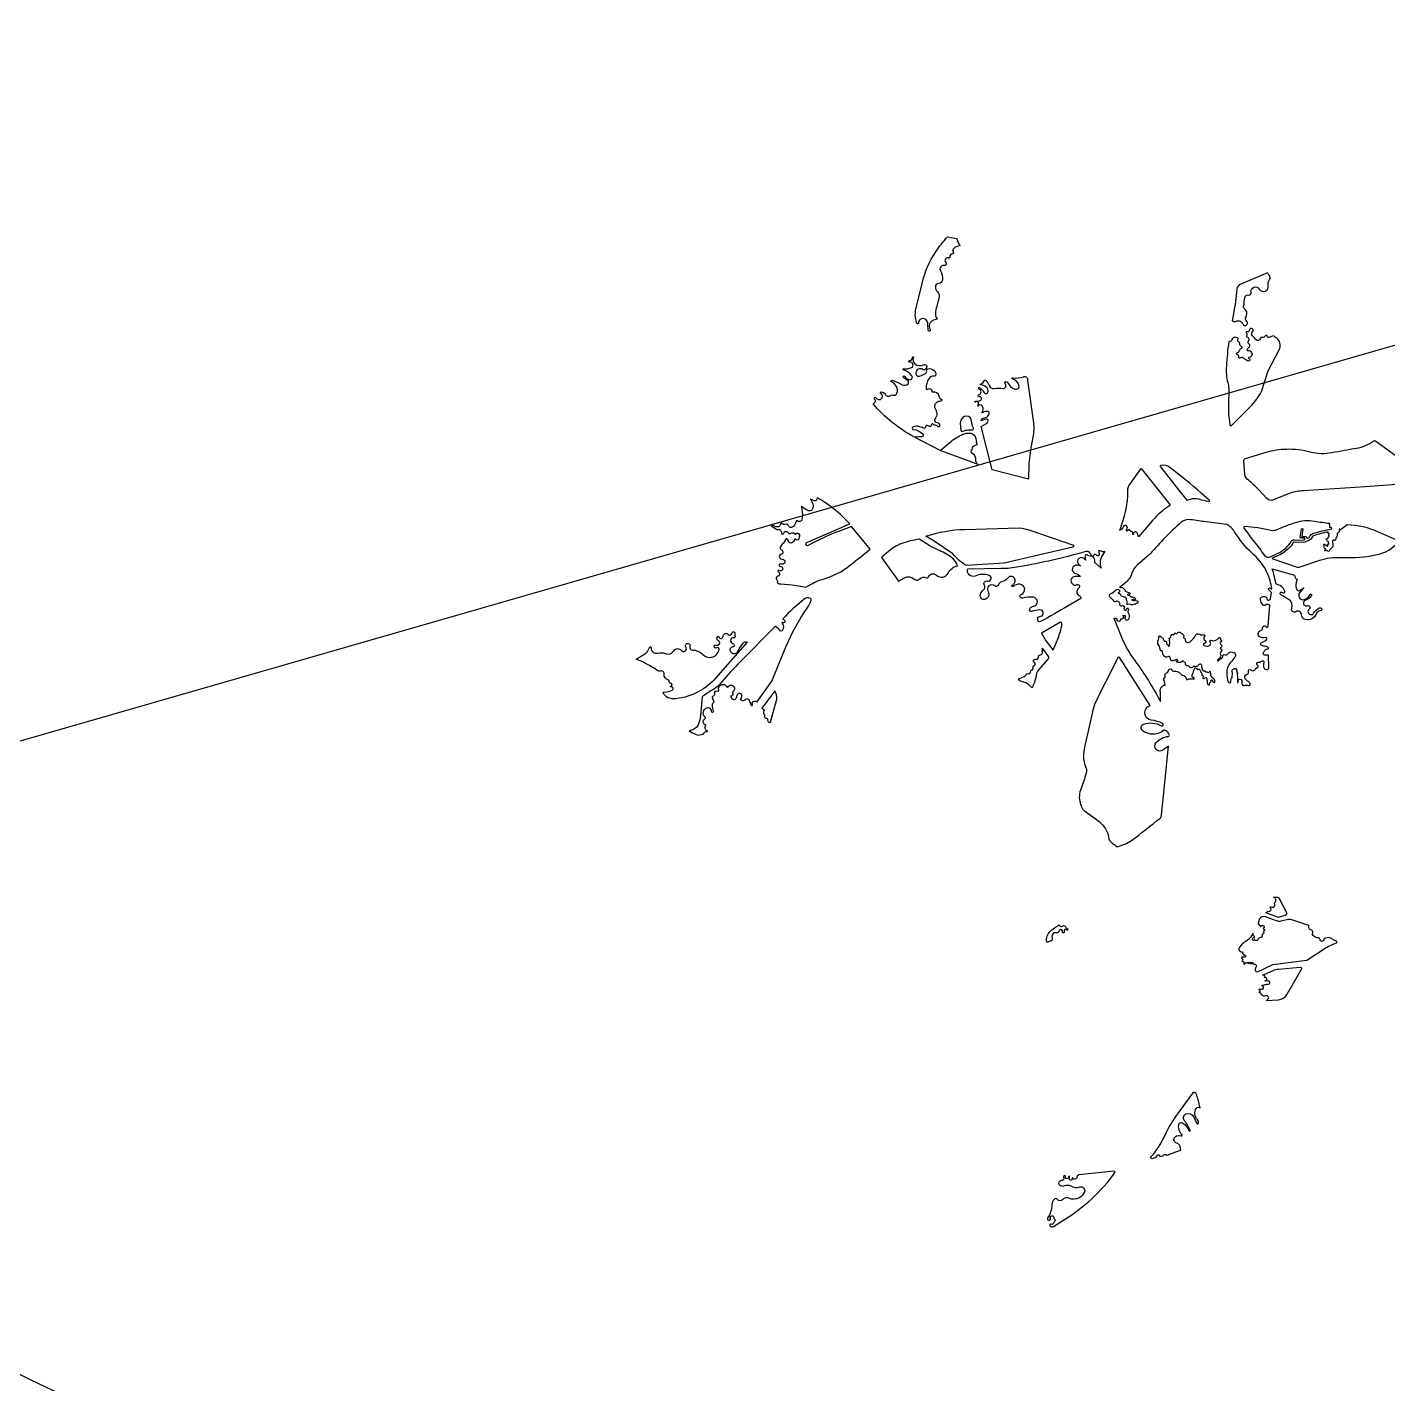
# Model space of a CAD drawing. Header units: millimetres. Extents: x 55520 to 96084, y -58491 to -49645.
# Drawn here: x 60756.08 to 60765.82, y -57556.34 to -57546.63 of the extents above; entities that cross this region are included whole.
import ezdxf

# ---------------------------------------------------------------- set-up
doc = ezdxf.new("R2010")
doc.units = ezdxf.units.MM
for name, color, linetype in [('Alvenaria Vista', 40, 'Continuous'), ('Caminhos Principais', 13, 'Continuous'), ('Curvas de Nível', 10, 'Continuous'), ('Árvores Existentes', 114, 'Continuous')]:
    doc.layers.add(name, color=color, linetype=linetype)

# ---------------------------------------------------------------- blocks, each defined once
blk = doc.blocks.new('tree top 2_cad-block.com')
at = {"color": 0}
for points in [[(-1844.7, 1068.6), (-1846.6, 1083.7, -0.088815), (-1845.1, 1112.9), (-1816, 1209.1, -0.089515), (-1759.9, 1318.9, -0.039705), (-1714.5, 1369.7), (-1682.1, 1361.9), (-1679.7, 1351.4, 0.13608), (-1671.1, 1335.5), (-1686.6, 1332.1, 0.465732), (-1697.4, 1311.4, -0.562832), (-1700.4, 1307.4, 0.466834), (-1710.9, 1296.9, -0.581707), (-1715.2, 1293.9, 0.814547), (-1726.8, 1278.8, -0.734054), (-1733.7, 1267.5, 0.643271), (-1747.6, 1250.1, -0.162329), (-1742.6, 1216.2, -0.376612), (-1756.4, 1205.2, 0.419718), (-1769.2, 1193.3, 0.180092), (-1763, 1175.3, -0.267847), (-1759.1, 1151.1, 0.023532), (-1773.7, 1106.1, 0.207887), (-1769.6, 1077.6), (-1783, 1074.5, 0.500594), (-1797.3, 1041.9, -1.268623), (-1804.1, 1039.9, -0.01016), (-1804.7, 1066.1, 0.588961), (-1830.2, 1080.2, 0.252097), (-1838.1, 1066.4, -0.601837), (-1844.7, 1068.6, -0.718485)], [(-1788.1, 607), (-1745.7, 638.8, -0.097874), (-1697, 662.2, -0.128018), (-1675.4, 662.2, -0.307379), (-1658.4, 642.6), (-1656, 619.2), (-1664.6, 616.6, 0.29532), (-1674.8, 604.5, -0.182122), (-1677.1, 600.1, 0.494884), (-1676.6, 593.5, -0.195453), (-1664.9, 576.4, -0.080316), (-1664.4, 567.7, 0.278246), (-1655.7, 549.2), (-1788.1, 607), (-1879.5, 662.8, -0.097112), (-2017, 789.1), (-2010.3, 795.8, 0.411321), (-2010.3, 804.7, -0.500255), (-2009.1, 813.1), (-2002.9, 806.6, 1.12276), (-1987.8, 824.8, -0.743806), (-1986.2, 830, -0.311104), (-1972.7, 820.8, 0.514912), (-1952.8, 815.7, -0.313791), (-1945.6, 816.4, 0.452196), (-1930, 821.8, 0.410143), (-1947.1, 863.2, -0.969955), (-1944.8, 869.2, -0.06329), (-1909.2, 851.2, 0.355806), (-1888.3, 853.1, 0.510828), (-1890.3, 866.2, -0.10836), (-1903.4, 877.1, -1.177188), (-1898.1, 880, 0.331389), (-1879.4, 867.3, 0.582831), (-1872.8, 880.4, 0.154049), (-1902.3, 904.3, -0.894376), (-1901.5, 907.5, 0.129766), (-1872.3, 910.6, 0.905698), (-1877.5, 929.6, -1.12434), (-1877.8, 936, 0.426186), (-1866.3, 946.5, -1.282861), (-1863.2, 945.6, 0.354552), (-1859.4, 922.6, 0.296096), (-1828.6, 917.8, -0.551146), (-1817.5, 910.5, -0.351024), (-1826.7, 899.6, -0.220974), (-1832, 900.9, 0.600466), (-1858.1, 889.5, 0.550223), (-1843.1, 878.3, 0.015247), (-1823.7, 886.3, 0.362883), (-1819, 896.1, -0.451983), (-1814.7, 902.4, -0.214635), (-1792.4, 895.4, -0.312913), (-1787.9, 877, -0.381887), (-1793.6, 874.1, 0.31798), (-1813, 866.8, 0.132113), (-1824.8, 832.7, 0.618764), (-1819.4, 829.5, -0.358863), (-1806.3, 828, -0.304605), (-1805.2, 822.1, 0.602998), (-1802.6, 818.9, -0.442928), (-1781.3, 802.7, 0.261574), (-1773.5, 791.3, -0.805522), (-1775.5, 783.4, 0.140799), (-1790.2, 779.7, 0.181761), (-1797.9, 770.2, 0.207017), (-1796.9, 758.3, -0.118459), (-1792.1, 740.1, -0.217255), (-1799.6, 722.8, 0.627814), (-1795.7, 709.9, -0.409067), (-1785, 695.3, -0.679232), (-1791.5, 693.7, 0.253709), (-1802.7, 699.4, -0.330594), (-1806.2, 701.7, 0.928044), (-1814.3, 699.6, -0.631056), (-1820, 695.6, -0.030977), (-1824.6, 698.5, 0.530217), (-1835.5, 694.5, -0.532649), (-1844.6, 691.3, 0.097941), (-1859.2, 698.1, 0.126351), (-1879.8, 698, 0.790745), (-1879.6, 688.8, -0.1464), (-1847, 671.2, -0.680205), (-1851.5, 660.9, 0.032221), (-1875.2, 660.2)], [(-1460.4, 838.9), (-1449.1, 686, -0.0881), (-1454.3, 634.3, 0.056659), (-1479, 485), (-1607, 526.9), (-1636.7, 684.7), (-1618.8, 692.3, 0.273075), (-1610.4, 703.6, 0.426351), (-1614.9, 709, 0.15454), (-1635.4, 703.9), (-1631.6, 712.6), (-1618.6, 715.3, 0.269492), (-1605.2, 727.1, 0.535549), (-1612.9, 737.1, 0.093626), (-1630.6, 732.3), (-1627, 739.5, 0.268284), (-1628.1, 757.8, 0.564666), (-1643.5, 757.1), (-1640.8, 766.6, 0.727287), (-1650.2, 773, -1.678519), (-1650.8, 776.6, 0.206904), (-1632.3, 778, 0.858342), (-1636.7, 790.7, -0.921586), (-1638.5, 797.5, 0.182595), (-1629.6, 805.1, 0.479196), (-1634.2, 816.4, -0.635433), (-1635.5, 824.9), (-1627, 817.8, -0.147741), (-1619.7, 806.7, 0.575549), (-1606.8, 803.5, 0.382474), (-1606.2, 820.6, 0.187742), (-1628.9, 833.1, -0.788716), (-1629.1, 835.3, 0.191523), (-1615.7, 847, -0.517478), (-1609.9, 847.8, -0.111343), (-1598.4, 828.4, 0.350335), (-1581.2, 817, -0.066885), (-1550.6, 815.7, 0.715872), (-1541.4, 832.3, -0.5056), (-1540.2, 838, -0.421765), (-1531.9, 834.8, 0.187476), (-1507.9, 810.5, 0.631554), (-1492.1, 824, 0.251116), (-1513.9, 847.1, -0.944719), (-1512.7, 851.4, 0.126923), (-1474.6, 853, -0.597767), (-1460.4, 838.9, 0.843911)], [(-1708.2, 670.7), (-1698.6, 673.1, -0.09447), (-1677.3, 674.4, 0.045101), (-1669, 674, 0.489783), (-1664.7, 680.1, -0.058446), (-1670.3, 710.1, 0.292266), (-1679.6, 722.8, 0.33801), (-1705.5, 715.1, 0.166405), (-1711.1, 697.4, 0.041311), (-1708.2, 670.7, 0.824584)], [(-918.2, 375.3), (-904.4, 378.6, -0.146275), (-875.1, 376.8, 0.026103), (-840, 366, 0.751732), (-837.7, 369.9), (-864.8, 397.1, 0.019999), (-971.1, 495.7, 0.213727), (-1002.8, 505, 0.626689), (-1004.3, 500.3), (-945.1, 414.2), (-918.2, 375.3)], [(-2298.3, 149), (-2279.4, 158.5, -0.064163), (-2238.2, 172.8, 0.102926), (-2133.8, 218.5, -0.001225), (-2060.3, 270.3), (-2122.3, 355.9), (-2165.9, 342, 0.031229), (-2281.2, 297, -0.546866), (-2288.9, 301.8, -0.352214), (-2282.8, 309.5), (-2128, 365.9), (-2151.1, 392, 0.062144), (-2221.9, 454.5, -0.004183), (-2238.2, 465.8), (-2239.9, 459.9, -0.475274), (-2249.5, 455.7, 0.014731), (-2263, 462.2), (-2257.3, 449.8, -0.180142), (-2255.8, 430.4, -0.522103), (-2276.7, 423.3, 0.006367), (-2297.1, 437.8), (-2295.6, 428.1, -0.105469), (-2297.7, 391.9, -0.586196), (-2314.4, 387.7, 0.58716), (-2318.9, 386.6, -0.125602), (-2328.9, 368.8, -0.612555), (-2348.3, 374.7, 0.45834), (-2353.5, 377.7, -0.3315), (-2371.6, 383.6), (-2376.3, 376.4, -0.492547), (-2398, 374.8, 0.393664), (-2408.7, 375.8), (-2393.4, 363.4, 0.200012), (-2385.1, 361, -0.506432), (-2373.9, 348.8, 0.949461), (-2365.5, 346.6, -0.738255), (-2349.2, 346.6, 0.441385), (-2343.1, 343.8, -0.121715), (-2330.4, 345.7, -0.336345), (-2326.6, 342.1, 0.65249), (-2322.9, 341.3, -0.70196), (-2310.2, 337.3, -0.177369), (-2315.5, 320.8, -0.539552), (-2323.4, 321.4, 0.608779), (-2327.9, 321.3, -0.172682), (-2338.9, 310.4, -0.508094), (-2350.8, 316.9, 0.14849), (-2354.5, 325, 0.571931), (-2360.9, 323.8, -0.134437), (-2370.6, 310.1, 0.104294), (-2381.2, 296.9, 0.43602), (-2377.6, 287.3, -0.797149), (-2380.2, 271.8, 0.557089), (-2386.3, 260.6, 0.232415), (-2374.8, 252.9, -0.767225), (-2372.9, 237.1, -0.175102), (-2384.1, 236.7, 1.173055), (-2385.4, 228.4, -1.422673), (-2390.3, 214.2, 0.374572), (-2395.1, 214, 0.518418), (-2394.6, 210.4, -0.724129), (-2397.2, 193.7, 0.58457), (-2401.5, 182.1, -0.262825), (-2399.6, 172.3, 0.385163), (-2398, 168.8, 0.112171), (-2387.4, 166.6), (-2347.7, 160.4), (-2324.8, 155.4, -0.01112), (-2298.3, 149, 0.376878)], [(-175.8, 185.2), (-239.7, 218.8, 0.097247), (-349.6, 251.6), (-366.8, 240.1, 0.177707), (-373.4, 235.8, -0.623345), (-376.5, 236.4, 1.082228), (-380, 235.2, -0.455265), (-384.5, 225.4, 0.444811), (-388, 218.1, -0.340433), (-390, 210.9, 0.238932), (-394, 202.8, -0.627001), (-401.3, 199.2, 0.467916), (-405.4, 198.3, 0.195188), (-406.2, 190.1, -0.155544), (-406.3, 178.6, -0.185981), (-415, 168.1, 0.163221), (-419.3, 163.4, -0.581458), (-426.5, 162.6, 0.434722), (-432.4, 163.4, -1.172629), (-434.4, 166.7, 0.680585), (-434.4, 171.4, -0.444167), (-437.2, 178.8, 0.256665), (-437.3, 184.7, -0.921184), (-434.3, 186.8, 0.085502), (-426.8, 180.4, 0.880284), (-424, 183.9, -0.805293), (-422.1, 187, 0.869491), (-420.5, 189.9, -0.391649), (-420.9, 192.4, 0.415812), (-421.7, 195.7, -0.13076), (-425.9, 200.2, -0.184606), (-426.6, 206, -0.45002), (-424.7, 207, 0.154658), (-422.3, 206.9, 0.380088), (-420.6, 209.4, -0.338582), (-418.2, 213.7, 0.49711), (-417.6, 216.3, -0.364572), (-417.5, 220.6, 0.548332), (-418.7, 224.9, 0), (-420.1, 225.3, -0.451954), (-421.1, 227.4), (-419.8, 230.4, 0.033254), (-472.2, 219.9, 0.201818), (-478.4, 215.1, -0.125601), (-490.2, 204, -0.088071), (-510.1, 198.6), (-510.1, 198.6), (-543.3, 201.1, 0.37574), (-546.7, 200.2, -0.139293), (-595.3, 160.3, -0.013419), (-627.3, 147.4), (-534.4, 110), (-455.2, 131.2, -0.095796), (-380.4, 136.4, 0.071821), (-244, 139.5, 0.158305), (-175.3, 175.2, 0.43954)], [(-1715.6, 178.1), (-1596.5, 172.8, 0.03918), (-1532.9, 174.9, 0.025885), (-1289.3, 215.1, -0.26769), (-1278.9, 211.8, -0.08339), (-1271.2, 199.8, 0.702426), (-1260.7, 200.5, -0.583324), (-1255.3, 201.7, 0.091947), (-1249.1, 197.1, 0.636667), (-1241.5, 203.1, -0.102023), (-1241.9, 215.9), (-1233.7, 212, 0.177507), (-1221.8, 210.9), (-1230.5, 199.7, 0.242683), (-1239.4, 150.6), (-1260.2, 173.2), (-1259.9, 179, 0.150092), (-1262.6, 189.9, 0.220869), (-1271.2, 195.7, -0.109232), (-1285.3, 201.3, 0.635134), (-1294.2, 196, 0.016557), (-1292.4, 182.7), (-1298.8, 189.3, 0.883233), (-1320.2, 173.3, 0.085094), (-1312.4, 163.8), (-1322.7, 166.9, 0.973357), (-1332.4, 137.9, -0.106541), (-1314.2, 126.5), (-1333.7, 127.2, 1.235018), (-1328.5, 97.5, -0.51714), (-1320.5, 92.4, -0.246346), (-1324.9, 83.1, 0.554423), (-1322.5, 56.9, -0.340995), (-1317.9, 47.5), (-1365.1, 23.6, -0.007605), (-1468, -26.4, -0.528192), (-1476.9, -21.1, -0.071723), (-1476, -9.5), (-1465, -7.4, 0.906774), (-1467.1, 15.7, 0.06872), (-1497.2, 11.9, -0.620262), (-1503.6, 19.1, -0.274898), (-1488.6, 30.4, 0.852401), (-1487.2, 62.1, 0.108481), (-1526.8, 61.6, -0.973353), (-1530.3, 75.1, 0.810752), (-1533, 111.6, 0.195441), (-1557.6, 105.3, -1.128724), (-1560.4, 110.1, 0.427576), (-1551.2, 134.1, 0.533613), (-1573.7, 137.4, -0.162671), (-1597.5, 124.2, 0.254329), (-1609.7, 114.2, -0.530919), (-1623.4, 111.4, 0.858905), (-1648.3, 92.5, -0.491423), (-1660.3, 65.3, -0.602763), (-1676.3, 83.3, -0.145022), (-1663.4, 100.4, 0.374464), (-1660.2, 115.2, -0.673088), (-1647.8, 130.3, 0.970228), (-1641.1, 150.1, 0.171449), (-1691.6, 151.1, -0.656795), (-1715.6, 178.1, -1.95652)], [(-627.3, 110.7), (-549, 82.9), (-547.2, 74.1, 0.346791), (-540.3, 68.3), (-545, 56.3, 0.204948), (-544.3, 30.9, 0.386827), (-535.3, 27.1, 0.108297), (-519.1, 37.1), (-535.1, 19.3, 0.715071), (-520.8, -6.2, 0.225989), (-498.2, 10.1, -1.063354), (-493.1, 6.9, -0.176207), (-515.8, -8.5, 1.02865), (-509.9, -29.1, -0.884872), (-504.3, -41.3, 1.23766), (-489.6, -56.8, -0.148128), (-467.6, -39.1, -1.25135), (-465.8, -50.3, 0.319746), (-479.9, -59.1, -0.401792), (-521.5, -77.3, -0.328346), (-533.2, -59.6, 0.585454), (-552.2, -47.7, -0.720937), (-566.8, -34.1, 0.351815), (-574.7, -3, 0.029506), (-603.1, 15.9, -1.207997), (-596.6, 23.4, 0.835817), (-587.3, 28.3, 0.274973), (-617.4, 54.9), (-619.6, 71, 0.028147), (-627.3, 110.7, -2.946315)], [(-2520.6, -35.5), (-2641.6, -157.1, -0.089009), (-2703.9, -200.7, -0.096163), (-2787.9, -221.3, -0.123216), (-2815.3, -215.9, -0.223286), (-2832.2, -195.3), (-2819.8, -194.5, 0.076603), (-2799.5, -190.1, 0.899829), (-2802.8, -178, -1.038091), (-2803.1, -175.2, 0.986811), (-2803.9, -164.4, -0.544454), (-2808.4, -158.2, 0.432806), (-2810.8, -153.2, -0.37258), (-2824.8, -130.5, 0.559072), (-2838.1, -119, -0.250373), (-2846.2, -117.5, 0.027998), (-2881.3, -92.6, 0.032051), (-2921.1, -71), (-2892.6, -56.3, 0.188026), (-2871, -31.8, -0.884622), (-2865.4, -33.1, 0.508499), (-2842.2, -54, -0.167556), (-2815.7, -57.4, 0.371143), (-2784.5, -49.4, -0.522163), (-2758.3, -49.4, 0.955418), (-2740.7, -38.3, -1.610711), (-2726.2, -37.5, 0.523452), (-2717.8, -50.8, -0.212245), (-2683, -68.2, 0.255519), (-2651.3, -80.8, 0.165677), (-2631.8, -71.5, 0.141011), (-2622.6, -55.3, 0.642708), (-2631.3, -48.6, -0.678161), (-2639.5, -41.5, -0.472306), (-2631, -38.4, 1.010485), (-2622.9, -24, -0.455818), (-2626, -9.3, -0.619485), (-2620.2, -10.4, 0.82757), (-2605.7, -9.1, -0.659329), (-2586.8, -3.1, 0.639199), (-2573.6, 0.6, -1.121814), (-2562.7, -2.4, 0.198454), (-2562.6, -11.9, -0.621284), (-2566.4, -16.2, 0.965475), (-2572.4, -36.3, -0.354222), (-2567.2, -44.5, -0.415077), (-2572.9, -49, 0.654997), (-2582.2, -64.9, 0.243418), (-2567.1, -72.4, 0.278337), (-2555.3, -65, -0.08015), (-2534.4, -36.4, -0.372967), (-2520.6, -35.5, -0.781338)], [(-1396.3, -32.8), (-1467.1, -67.9), (-1452.7, -96.8), (-1428.6, -131.7), (-1408.6, -90, 0.05474), (-1391.4, -41.2, 0.398208), (-1396.3, -32.8, 1.040274)], [(-1467.9, -121.5), (-1447.3, -154.2, -0.410895), (-1448.8, -160.8), (-1485.6, -198.4, 0.153247), (-1495.3, -217.6, -0.066662), (-1503, -242.4, 0.002474), (-1511.8, -261.8), (-1522.3, -250.9, 0.14932), (-1547.9, -236.6, -0.273157), (-1558.8, -226.6), (-1540.2, -220.4, 0.191769), (-1530.8, -212.5, -0.388623), (-1523, -209.7, 0.51548), (-1514.8, -204.7, -0.27493), (-1510, -197.8, 0.385071), (-1504.2, -184.3), (-1499, -181.5, 0.602624), (-1499.2, -170.4, -0.67029), (-1498.4, -161, -0.160548), (-1487.4, -161.1, 0.224512), (-1482.5, -149.9, -0.338029), (-1480.4, -147, 0.003162), (-1470.1, -143.7, 0.21648), (-1467.9, -121.5, -1.494868)], [(-2455, -326.5), (-2428.3, -250.3, 0.154649), (-2427.7, -230.1, 0.020316), (-2432.5, -215.3), (-2482.9, -274.4), (-2479.1, -277, -0.448907), (-2477.6, -289.1, 0.39416), (-2477.4, -294.7, -0.2667), (-2474.9, -304, 0.46305), (-2470.5, -310.4, -0.433449), (-2465.2, -317.3, 0.543615), (-2455, -326.5, -0.307416)], [(-695.4, -1063.8), (-681.9, -1064.4, -0.267456), (-677.4, -1067.3), (-653.5, -1118.3, -0.404631), (-658, -1131.3), (-679.6, -1136.4, -0.183845), (-686.4, -1135.5), (-726.2, -1117.8), (-721, -1113.3), (-712.8, -1112.1, 0.649235), (-709.6, -1100.7, -0.954379), (-707.3, -1097.7, 0.461393), (-693.5, -1093.9, 0.228418), (-693.6, -1086.6, -0.428908), (-692.1, -1082.5, 0.611638), (-695.4, -1063.8, 1.456183)], [(-770.1, -1327.1), (-713.5, -1304), (-590.3, -1296), (-526.1, -1259.5, -0.054713), (-481.1, -1240, 0.514761), (-479.7, -1235.9), (-505.9, -1219.2), (-513.6, -1220.3), (-520.4, -1221.2, 0.341554), (-525.8, -1226.7, -0.956258), (-538.6, -1225.7, 0.377574), (-544.4, -1218.7, -0.125262), (-560.3, -1211.9, -0.345182), (-563.7, -1198.7, 0.439944), (-567.6, -1189.9, -0.437238), (-575.4, -1172.4), (-635.7, -1148.7, 0.146502), (-653.7, -1147.2), (-674.7, -1151.1, -0.196547), (-689.8, -1148), (-728.9, -1131.6, 0.375289), (-751.7, -1139.1), (-756.6, -1154.7), (-750.2, -1164.4, 0.555393), (-747, -1164.4, -0.791616), (-735.9, -1167.7, -0.297461), (-738, -1170.5, 0.675809), (-738.1, -1174.4, -0.392951), (-735.3, -1180.9, -0.370397), (-738.5, -1182.7, 0.716064), (-739.6, -1184.6, -0.628264), (-743, -1192.7, 0.513168), (-745.2, -1196.1, -0.533207), (-751.3, -1205, 0.299309), (-761.9, -1211.8, -0.679189), (-771.5, -1211.3, 0.74017), (-773.6, -1211.4, -0.944736), (-780.4, -1210, -0.131743), (-777.8, -1203.9, -0.344544), (-775.3, -1203.3, 0.499871), (-772.7, -1201.9, 0.241012), (-774, -1198.2, -0.316456), (-776.1, -1187), (-782.5, -1196.1, -0.133799), (-807.3, -1216.7, 0.187691), (-832.5, -1242.6), (-827.2, -1249.5, 0.291126), (-822.1, -1251.4, -0.706699), (-818.6, -1257, 0.555542), (-817.9, -1259, -0.347549), (-814.9, -1262.7, 0.48264), (-812.7, -1264.4, -1.394119), (-813.3, -1271.7, 0.162607), (-821.9, -1271, 0.718491), (-822.3, -1275.4, -0.433346), (-820.1, -1281.5, -0.149293), (-823.7, -1285.1), (-818.8, -1286.2, -0.535485), (-816.4, -1292.4, 0.300322), (-816.5, -1295, 0.637064), (-812.5, -1294.6, -0.243919), (-809.1, -1291.3, -0.503324), (-806.6, -1293.1), (-804.7, -1291.3, -0.508199), (-800.2, -1292, -0.303598), (-800.6, -1294.9, 0.357957), (-800.6, -1295.4, 0.559376), (-799.5, -1295.3, -0.2208), (-794.3, -1291, -0.560543), (-792.4, -1292.8, -0.139308), (-794.1, -1295.9), (-792.1, -1294.8, 0.167572), (-790.4, -1293, -1.022921), (-787.6, -1294.4, -0.182012), (-789.4, -1296), (-787.9, -1296), (-786.1, -1294.2, 0.252895), (-785.6, -1292.6, -0.895042), (-784.1, -1292.1, -0.221826), (-784.1, -1296.4, 0.425383), (-783.9, -1297.1, 0.060272), (-776.9, -1299.2, -0.493309), (-773, -1306.5, 0.004302), (-776.9, -1315.1, 0.503329), (-770.1, -1327.1, -1.565226)], [(-752.5, -1340), (-713.5, -1324.9, -0.092186), (-694.4, -1321.3), (-615.8, -1320, -0.370136), (-611.7, -1323.3, -0.259358), (-613.3, -1328), (-650, -1383.9, -0.014992), (-673.6, -1417.7, -0.239157), (-702.5, -1432), (-744.4, -1432.6), (-737.4, -1425.9, 0.848083), (-745.1, -1414.8, -0.24531), (-753.9, -1414.4, -0.181807), (-763.2, -1403.2, 0.528461), (-768.6, -1401.8), (-765.5, -1398.1, 0.498163), (-767.1, -1391, -0.723075), (-766.9, -1388.5, -0.182988), (-760, -1389.5, 0.342127), (-753.7, -1388.5, 0.578042), (-757.2, -1376.6), (-745.4, -1373.8, -0.082929), (-733, -1373, 0.710647), (-729.3, -1364.8, 0.293094), (-745.1, -1361.7), (-740.2, -1358.6, 1.044474), (-746.3, -1349.4, 0.045681), (-746.3, -1349.4, 0.712729), (-752.5, -1340, 2.663683)], [(-1027.3, -1745.2), (-1094.5, -1826.2, 0.032991), (-1122.3, -1864.6, 0.016338), (-1138.9, -1893.1, -0.07529), (-1194.2, -1966.4), (-1188.1, -1970.4), (-1180.1, -1969.2, 0.257169), (-1168.5, -1960.5, -0.651257), (-1162.2, -1960.5, 0.536087), (-1149.1, -1962.8, -0.402156), (-1132.9, -1962.1), (-1101.5, -1952.4), (-1082.9, -1947.5), (-1085.4, -1933.7, 0.27592), (-1096.2, -1921.4, -0.58736), (-1100.7, -1898.2, -0.32016), (-1078.8, -1896.3, 0.772512), (-1075.7, -1893.3, -0.016266), (-1082.2, -1881.2, -0.171537), (-1085.2, -1856.1, -0.543591), (-1070.2, -1850.5, -0.154503), (-1049.4, -1879.3, 1.039647), (-1045.1, -1877.7, 0.046617), (-1064.3, -1841.7, -0.500819), (-1055.9, -1818.6, -0.394257), (-1029.6, -1831.6, 0.022448), (-1018.9, -1856.4, 0.624901), (-1015, -1856.4, 0.298802), (-1016.9, -1841.5, -0.350404), (-1018.3, -1800.5, -0.557284), (-1004.3, -1801.8), (-1010.2, -1770, 0.034702), (-1015.5, -1749.5, 0.483564), (-1027.3, -1745.2, 2.598106)], [(-1325.8, -2007.8), (-1452.9, -2012.2), (-1459.8, -2016.8), (-1460.6, -2020.5, -0.300796), (-1468, -2027.6, -0.36307), (-1475, -2023.6, 0.94918), (-1478.5, -2024.7, -1.103222), (-1487.9, -2026.2, -0.06127), (-1487.2, -2016.8, 1.094855), (-1489.7, -2016.5, -0.476226), (-1498.4, -2023.5, -0.478933), (-1501.6, -2017.2, 1.530249), (-1508.4, -2017.1, -0.568204), (-1517.6, -2029.6, 0.718186), (-1524.5, -2044.7, 0.282118), (-1507.3, -2048.2, -0.235526), (-1484.9, -2050.7, 0.206158), (-1452.4, -2056.2, -0.622808), (-1436.9, -2074.8, -0.175613), (-1456.2, -2094.8, -0.243877), (-1493.9, -2094, 0.351127), (-1517.8, -2098.2, -0.523331), (-1534.8, -2096.3, 0.522631), (-1547.4, -2094.9, 0.150666), (-1556.1, -2114.2, -0.127878), (-1574.3, -2159.9, 1.633451), (-1564.7, -2161.5, -1.213065), (-1552.4, -2160, 0.263663), (-1549.8, -2165.4, -0.432474), (-1548.9, -2171.9, 0.055918), (-1554.2, -2180.2, -0.427719), (-1563.7, -2183.3, 0.81891), (-1567.9, -2188.3, 0.338097), (-1555, -2191.4), (-1514.6, -2169.4, 0.045857), (-1411.1, -2100, 0.052349), (-1323.7, -2012.2, 0.637667), (-1325.8, -2007.8, 1.48193)]]:
    blk.add_lwpolyline(points, format="xyb", dxfattribs=at)
for points in [[(-716.2, 1007.2, 0.301904), (-701.8, 1003.8, -0.425232), (-678.6, 992.7, 1.213707), (-663.7, 1001.1, -0.312198), (-665.4, 1018.1, 0.092013), (-661.3, 1030.3, 0.273887), (-667, 1043.8, -0.298791), (-671.5, 1056.3, 0.012677), (-665.2, 1086.4, -0.447239), (-651.2, 1094.9, 0.565592), (-641.8, 1103.5, -0.873127), (-612, 1113.7, 0.847148), (-579, 1124, -0.20656), (-572.9, 1145.8, 0.352967), (-572.9, 1161.5, -0.019869), (-579, 1169.6), (-677.2, 1135.7, 0.279315), (-691.8, 1118.1, -0.028694), (-709.9, 1031.4, 0.004432)], [(-732.8, 932.2, 0.015544), (-746.7, 845.6, 0.076538), (-745.3, 787.3, -0.080899), (-744.6, 739.9, 0.062476), (-746.8, 634.8, 0.593382), (-741.2, 632.5), (-669.3, 696.2, 0.071824), (-626.5, 746.8), (-597.8, 819.9), (-554, 891.6, 0.322421), (-557, 930.6, 0.101606), (-572.9, 943.1), (-578.8, 941.2), (-587.5, 938.3, -0.535869), (-593.8, 943.2, 0.83795), (-600.9, 945.1, -0.376585), (-611.3, 940.4, 0.410199), (-620.3, 935.7, -0.612259), (-634.4, 933.4, 0.03162), (-646.4, 947.8, -0.441284), (-645.3, 962.5, 0.869394), (-652.3, 974.5, 0.292118), (-657.6, 966.9, -0.593353), (-664, 963.8, 0.899842), (-667.8, 959.5, -0.386361), (-667.7, 949.3, 0.539334), (-666.8, 945.6, -0.564004), (-663.2, 929.8, 0.442009), (-663, 922.7, -0.582703), (-666.9, 903.3, 0.878768), (-665.6, 896.4, -0.677113), (-655.6, 875.2, -0.213558), (-664.2, 871.5, 0.862111), (-664.8, 868.1, -1.067643), (-668.3, 859.4, -0.100238), (-684.3, 871.5, 0.426628), (-692.6, 871.8, -0.749003), (-699.9, 876, 0.403945), (-704.4, 883.6, -0.845459), (-703.5, 892, 0.323602), (-695.9, 898.3, -0.258584), (-687.8, 906.8, 0.670968), (-687.5, 911, -0.341207), (-693.4, 923.5, 0.392219), (-696.7, 929.2, -0.553039), (-699.2, 938.3, 0.54933), (-701, 944.8, 0.068061), (-710.6, 946.4, 0.314282), (-720.8, 939.8, -0.320546)], [(-99.6, 496.4), (-112.6, 429.8, -0.232004), (-146.7, 384.8), (-275.7, 383), (-498.2, 383, 0.054013), (-546.7, 377.7), (-611.2, 356.2, -0.344611), (-631, 363.3), (-656.9, 394.9, 0.038916), (-693.3, 432.8, -0.170504), (-705.2, 454.3), (-704.9, 503.4, -0.328221), (-699.3, 510.9), (-623.8, 528.8, -0.067017), (-550.1, 536, -0.071506), (-466, 520.9, 0.112708), (-388.4, 513.3, -0.006448), (-299.8, 523.6, 0.115172), (-236.4, 545.4, -0.35944), (-228.5, 544.3), (-155.2, 483.6, 0.318698), (-135.5, 482.1, -0.081678)], [(-1073.9, 498.1), (-979.5, 364.1, -0.454471), (-980.9, 358.3, 0.072594), (-1036.3, 318.5, 0.014075), (-1098.9, 254.5), (-1101.5, 267.3, 0.917677), (-1115.7, 265.7, -1.284344), (-1118.5, 266.3, 0.629869), (-1125.3, 275.2, -0.598597), (-1126.3, 276.3, 0.998578), (-1135.1, 279.8, -1.250346), (-1139.4, 282.8, 0.361746), (-1137.8, 295.3, 0.629342), (-1151.3, 293.7, -0.255458), (-1164.1, 282), (-1144.2, 333, 0.045487), (-1132.5, 373.4, 0.033158), (-1126.1, 424.7, -0.104919), (-1122.1, 439.4)], [(-1883.5, 294.9, 0.051468), (-1946.2, 283.1, 0.092174), (-1994.8, 258.2), (-2021.6, 237.5), (-1965.7, 150), (-1943.7, 160.3, -0.325433), (-1909.9, 153.7, 0.424488), (-1889.8, 153.3, -0.348686), (-1867, 155.9, 0.439773), (-1857.7, 158.5, -0.519056), (-1828.6, 162.6, 0.500268), (-1787.1, 167.3, -0.2207), (-1751.7, 191.8, 0.147665), (-1771.9, 222.6, 0.058586), (-1819, 253.4, -0.037024), (-1853.2, 273.7)], [(-1719.4, 190.4, -0.095528), (-1766.3, 235.1), (-1830.1, 285), (-1858.3, 304.4, -0.07276), (-1717.5, 320.1), (-1523, 313.5, -0.05783), (-1482, 301.8), (-1333, 239.8, -0.294671), (-1335.1, 232.9), (-1584.5, 190.8)], [(-1059.2, 192.6), (-1071.6, 182.8), (-1109.6, 154.3, 0.146967), (-1130, 126.7, -0.161088), (-1157.3, 92, -0.004171), (-1175.8, 79.9, 0.925657), (-1174.6, 77.6, -0.33652), (-1165.7, 75.5, 0.059424), (-1161.1, 71.1, -0.211014), (-1158, 65.5, 0.290587), (-1154.9, 61.6, -0.030414), (-1143.1, 56.5, -1.208926), (-1146.5, 52, 1.555023), (-1148.1, 48.4, -0.269943), (-1140.2, 43.9, 0.25767), (-1136.7, 41.9, -0.206377), (-1124.3, 36, -1.067032), (-1129.6, 31.9), (-1131.2, 31.6, -0.008645), (-1137.1, 30.8), (-1134.1, 29.5, 0.133228), (-1128.4, 28.7, -0.217786), (-1116.1, 24.8, -0.629265), (-1118.3, 17.5, 0.127223), (-1123.2, 15.4, -0.27215), (-1129.5, 14.6), (-1135.4, 13.7, -0.142684), (-1141.3, 14.6, 0.165682), (-1151.4, 15.6, -0.453346), (-1155.3, 18.4, -0.233935), (-1153.9, 21.9, 0.382358), (-1153.5, 26.5, -0.231508), (-1155.4, 36.2, 0.395638), (-1158.2, 41.5, -0.012994), (-1172.1, 46.7, -0.298605), (-1176.1, 52.6, 0.419697), (-1179.5, 55.7, -0.931776), (-1180.2, 61.6, 0.621285), (-1178.6, 67.2, 0.146814), (-1186.7, 71.1, 0.258109), (-1191.7, 69.2, -0.155528), (-1212.8, 56.2, 0.570292), (-1215.2, 48.1, -0.029375), (-1201.8, 31.9, 0.347521), (-1193.8, 29.7, -0.62916), (-1181.3, 18.5, 0.647379), (-1173.9, 12.2, -0.773294), (-1165.7, 2.5, 1.279789), (-1157, -0.8, -1.231738), (-1151, -2.9, 0.227432), (-1152.1, -14.3, -0.151211), (-1150.9, -34.9, -0.350754), (-1158.8, -40.9, -0.550535), (-1164, -32.2, 0.161277), (-1162.9, -24.5), (-1165.1, -24.9, -0.258404), (-1172.1, -22.7), (-1170.7, -27.3, -0.615374), (-1179.6, -35.6, 0.542181), (-1180.8, -36.5, -0.929791), (-1193.1, -38.2, -0.042283), (-1193.8, -33.2, 0.562125), (-1196.3, -31.8, -0.343015), (-1204.7, -30.6), (-1181, -100.5, 0.061725), (-1139.2, -187, -0.038039), (-1056.8, -338.8), (-1055.1, -320.6, 0.046022), (-1055.1, -302.5, -0.421692), (-1036.5, -280.8), (-1037.4, -268.6, 0.121585), (-1039.4, -262.3, -0.471399), (-1037.1, -255.4, 0.404271), (-1034.4, -249.7, -0.428589), (-1028.2, -238, 0.293793), (-1020.9, -229.7, -0.815049), (-1008.9, -229, 0.354558), (-1003.4, -233, -0.136672), (-986.6, -236.8, -0.140702), (-977.5, -245.7, 0.23837), (-972.1, -249.3, -0.197626), (-963.6, -254, -0.121546), (-958.8, -264.5, 0.616278), (-954.8, -265.6, -0.371966), (-946.8, -264.7), (-939.2, -264.1, -0.177), (-934.4, -265.4, 0.357346), (-931.3, -265.2, 0.623391), (-932.7, -260.6, -0.499119), (-937.3, -251.9, 0.020169), (-927.7, -229.1, -0.737891), (-919.3, -229.6, 0.453937), (-915.2, -231.8, -0.521039), (-907.6, -236.8, 0.205004), (-903.4, -246, -0.32799), (-902.6, -250.1, 0.450651), (-900.9, -254, -0.53896), (-899.1, -260.7, 1.018216), (-894, -264.9, -0.646077), (-885.9, -267.1, -0.073135), (-885.6, -282.8, 0.383883), (-880.7, -289.9, 0.45985), (-876.8, -287.1, -0.239171), (-872.4, -279.9, 0.399482), (-871.4, -276.3, -1.378897), (-866.3, -275.3, 0.437333), (-860.5, -282.2, 0.425115), (-857.2, -279.1, 0.266053), (-864, -266.7, -0.181395), (-869.5, -259.8, -0.101326), (-871, -245.2, 0.874642), (-876.3, -244, -0.669389), (-882.7, -244.2), (-886.4, -244, -0.422948), (-888.7, -241.4, 0.526148), (-890.7, -239.8, -0.188664), (-896.1, -239.3, -0.602287), (-896.2, -237.5), (-897.7, -237.1, -0.674863), (-898, -235.3), (-899.3, -234.5, -0.432659), (-899.9, -231.7, 0.316185), (-899.9, -228.9, -0.239811), (-900.9, -221.8, 0.572396), (-907.4, -214.3, 0.202234), (-915.6, -219.7, -0.27867), (-920.2, -221.9, -0.319042), (-922.3, -220), (-923.1, -221.2, -0.513299), (-926.6, -221.2, 0.520647), (-931.2, -221.4, -0.578756), (-945, -220.6, 0.299404), (-950.6, -217.3, -0.459116), (-959.1, -208.5, 0.351017), (-962.6, -203.2, -0.280278), (-966.9, -198.2), (-973.3, -202.3, -0.281125), (-984.4, -202.7, 0.16665), (-987.5, -202.1, -0.501667), (-990.1, -199.5, -0.461078), (-985.7, -196.8), (-985.8, -194.8, 0.427013), (-988.7, -192.1, 0.162568), (-994.8, -194.6, -0.347189), (-999.4, -194.9, 0.441118), (-1001.3, -195.3), (-1002.4, -196.1, -0.64465), (-1003.9, -195.3, 0.82594), (-1005.3, -194.9, -0.54276), (-1008.7, -195.3, -0.188154), (-1011.3, -187.8, 0.234793), (-1014.5, -180.3, 0.335901), (-1020, -180.1, -0.253137), (-1029, -181, -0.178581), (-1034, -176.4, -0.096065), (-1038.7, -160, 0.41196), (-1041, -158.1, -0.298305), (-1044.9, -155.9, -0.116878), (-1046.5, -150.1, 0.138556), (-1050.8, -136.1, -0.287504), (-1051.1, -118.7, 0.166087), (-1048.7, -107.4, -0.7176), (-1042.9, -104.7, 0.028495), (-1036, -111, -0.207485), (-1031.4, -120, 0.428279), (-1026.6, -124.1, -0.518843), (-1022.2, -129, 0.290091), (-1019.3, -137.4, -0.114027), (-1016.5, -141, 0.701026), (-1011.7, -140.6, 0.119517), (-1011.7, -135.6, -0.264825), (-1010.7, -132.4, 0.341533), (-1010.1, -128.9, -0.222728), (-1010.5, -123.1, 0.211137), (-1010.9, -115.5, -0.488289), (-1009.9, -113.4, 0.265496), (-1005.2, -109.2, -0.130111), (-1000.5, -102, -0.45975), (-996.6, -102.5, 0.732096), (-992.7, -101.4, -0.660354), (-986, -98.8, 0.489491), (-981.7, -98.3, -0.549931), (-968.3, -98.1, 0.233902), (-963.9, -100.7, -0.37461), (-962, -102.5, 0.226263), (-959.3, -107.3, -0.437394), (-958.7, -111.9, 0.478219), (-957.6, -117.3, -0.276956), (-955, -121.5, 0.074455), (-954, -127.6, 0.395656), (-942.9, -133.8, 0.113023), (-931.7, -128.1, 0.091966), (-918, -111.4, -0.441839), (-900.4, -107.3, 0.214642), (-888, -109.5, -0.833099), (-884.8, -116.6, 0.584035), (-883.5, -130, -0.834079), (-886.1, -140.5, 0.761605), (-888.5, -147.7, 0.122628), (-878.7, -151.3, 0.215283), (-866.5, -147.3, 0.391888), (-865.7, -137.7, -0.65774), (-862.1, -131.1, 0.354187), (-834.4, -124.5), (-834.4, -124.5), (-834.4, -124.5, -0.887032), (-828.4, -127.9, 0.405343), (-826.2, -133.5, -0.674404), (-826.4, -138.3, 0.653942), (-827.2, -149.7, -0.715915), (-828.6, -158.7, 0.836109), (-828.6, -164.2, -0.678096), (-827.1, -171.6, 0.338521), (-831.4, -183.6, -0.38528), (-838.2, -198.5, 0.137977), (-843.7, -203, 0.92109), (-840.6, -205.6, -0.119277), (-828.7, -198.1, 0.325053), (-823.8, -191.4, -0.552585), (-815, -185.7, 0.373188), (-803.9, -182.6, -0.251878), (-793.7, -177.1, -0.110587), (-783.4, -179.4, -0.398055), (-778.6, -191.6, -0.12421), (-792.4, -210.3, 0.219474), (-813.7, -254.7, 0.069814), (-810.2, -283.1, 0.907376), (-800.2, -281.5, -0.19432), (-797.3, -272.5, 0.231292), (-795.1, -263.8), (-793.3, -256.8, 0.173814), (-794.1, -247.7, -0.346465), (-792.8, -242.4, 0.103099), (-790.8, -240, -0.406847), (-786.3, -238.6), (-785.3, -238, -0.417878), (-782, -239), (-780.6, -238.2, -0.635962), (-776.9, -241), (-777.4, -243.4, 0.233079), (-776.7, -246.4, -0.36923), (-776.7, -249.4, 0.250592), (-777.4, -252.7), (-775.6, -253.3, -0.611584), (-775.1, -256.3, 0.282954), (-776.4, -259.6, 0.021034), (-776, -261.7, -0.113318), (-775.7, -270.8, 0.052252), (-777.2, -286.6, 1.18331), (-774.3, -286.1, -1.449353), (-760.9, -286.3, 0.179485), (-761.2, -296.3, 0.401607), (-753.8, -300.1, -0.167857), (-738.7, -300.7, 0.656212), (-732.3, -294.3, 0.181595), (-740.5, -285.2, -0.342303), (-749, -267, -0.317732), (-742.5, -261.2, 0.249048), (-736.1, -256.8, 0.193998), (-735.5, -250.6, -0.786977), (-727.4, -245.9, 0.490011), (-710.1, -244.1, -0.205413), (-702.8, -239, 0.707458), (-701.5, -230, -0.847737), (-698.3, -219.9, 0.205518), (-686.1, -216.7, -0.765584), (-678.9, -222.1, 0.200884), (-678.6, -242.5, 0.638105), (-661.3, -242.9), (-659.6, -197), (-672.5, -196.5, -0.568318), (-677.5, -187.3, -0.025611), (-671.3, -178.1, -0.319237), (-661, -174.7, 0.728143), (-658.3, -170.9, 0.203314), (-668, -165.3, -0.112236), (-684, -159.4, -0.621879), (-683.1, -151.4, 0.057099), (-664.6, -142.3, 0.835433), (-668.5, -133, -0.187674), (-685.8, -130.2, -0.309617), (-692, -117.2, -0.303132), (-682.4, -106.8, 0.340835), (-675.3, -98.1, -0.738166), (-662.5, -94.4, 0.682595), (-654.6, -92.8), (-644.2, -19), (-651.3, -15.8, 0.310317), (-660.8, -17.4, -0.424505), (-668.1, -17.2, -0.17634), (-676.7, 4.1, -0.286018), (-672.1, 12.2, -0.179411), (-660.4, 13.9, -0.334449), (-653, 5.3, 0.608698), (-643.3, 1), (-640.8, 4.2), (-636, 26.6), (-645, 36.3, -0.796169), (-640.5, 42.9, -0.133672), (-635.5, 39.2, 0.957289), (-633.9, 40.3), (-635.5, 54.6, 0.087431), (-651.1, 108.6, 0.080764), (-695.3, 170.9, -0.074984), (-754.2, 251.9, 0.141743), (-780.3, 279.4), (-852.9, 293.3, -0.004842), (-909.1, 304.7, 0.222958), (-944.2, 296.5, 0.033385)], [(-411.5, 259.8, -0.01622), (-466.5, 271, 0.12141), (-535.5, 270.4, 0.029544), (-602.1, 249.1, -0.168532), (-623.8, 248.4, 0.047014), (-716.7, 267.8, 0.632423), (-719.9, 262.6, 0.005441), (-685.9, 211.1, -0.003078), (-652.1, 160.5, 0.348247), (-632.7, 154.1, 0.014479), (-598.5, 167.8, 0.139293), (-553.4, 204.8, -0.319303), (-541.6, 209.1), (-509.5, 206.7, 0.318104), (-504.6, 209.6, 0.484618), (-506.8, 213.6, 0.007566), (-519.4, 215.7, -0.423476), (-520.7, 217.5, -0.024031), (-514.2, 245.6, -0.490449), (-509.7, 247.4, -0.346968), (-509, 245.5), (-514.6, 221.5, 0.506406), (-513.6, 220.3), (-503.3, 218.8, -0.240633), (-496.7, 214.2, 0.371407), (-493, 212.7, 0.184094), (-485.4, 219, -0.201818), (-474.3, 227.7, -0.042185), (-406.3, 240.1), (-407.2, 244.4, 0.412193), (-409.6, 246, -0.639167), (-412.2, 249.6, 0.337092), (-412.6, 252.6, -0.510351), (-411.9, 257.8, 0.498221)], [(-2415.4, 15.4), (-2548.9, -102.9, 0.020388), (-2622.6, -173.8, -0.085414), (-2656.2, -198.6, 0.02694), (-2694, -220.2), (-2704.4, -287.6, -0.058051), (-2712.3, -316.1, -0.207576), (-2730.8, -334.3, -0.016607), (-2746.9, -339.9, 0.728527), (-2747, -341, -0.051478), (-2742.3, -343.1, 0.011744), (-2717.3, -356.9), (-2698.3, -353.7), (-2695.4, -350.4, -0.215889), (-2683.9, -345.2, 0.796231), (-2683.3, -342.8, -0.476387), (-2687.7, -324, 0.497949), (-2688.5, -321.1, -0.670157), (-2688.6, -300.1, 0.532237), (-2687.5, -294.3, -0.563914), (-2678.9, -260.2, -0.39594), (-2666.1, -266.5, -0.052336), (-2664.2, -273.9, 1.039323), (-2656.5, -272.4, -0.058203), (-2658.7, -252.9, -0.265119), (-2651.6, -240.4), (-2651.6, -240.4), (-2656.3, -230.2, -0.429999), (-2651.5, -218, 0.375261), (-2647.8, -210.5, -0.697428), (-2637.1, -203.2, 0.697865), (-2632.7, -200.2, -0.496582), (-2617.1, -180.6, -0.326934), (-2602.4, -191.9), (-2597.1, -187.5, -0.70599), (-2576.4, -199.6, -0.214087), (-2583.9, -210.2), (-2582.9, -214.7, -0.532536), (-2592.4, -224.8), (-2589.5, -230.9, 0.740183), (-2570.3, -228, -0.150564), (-2565.3, -217.5, -0.644891), (-2552.8, -221.6, -0.180807), (-2556.9, -237.5, 0.44511), (-2556.3, -240.1, 0.296174), (-2537.7, -238.8, -0.576846), (-2526, -243.7, 0.10205), (-2520.1, -261, 0.940224), (-2515.7, -258.8, -0.399664), (-2511.8, -248, -0.376851), (-2499, -251.4), (-2440.9, -179.7), (-2381.7, -57.7, -0.057512), (-2298.1, 73.7, 0.092346), (-2283.2, 101, 0.391932), (-2286.9, 108.9, 0.256122), (-2306.8, 106.6, 0.035964), (-2387.9, 40.4), (-2382.9, 35.3, -0.491753), (-2384, 26.7, -0.275173), (-2389.4, 26.8), (-2392.4, 29.9), (-2392.4, 29.9), (-2388.1, 17.6, -0.220323), (-2393.3, -1.8, -0.372001), (-2400.2, -1.8, 0.047642)], [(-1093.9, -350.3), (-1163.7, -224.6, 0.002492), (-1192.5, -173.3, 0.441635), (-1198.7, -171.9), (-1242.5, -246.5, 0.005645), (-1291, -331.5, 0.074729), (-1302.1, -361.1), (-1338.3, -484.9, 0.05815), (-1344, -518, 0.099193), (-1338.7, -554.1, -0.167935), (-1338.4, -578.9, -0.03186), (-1359.8, -631.5, 0.166934), (-1366.1, -684, 0.04797), (-1360.2, -702.3, 0.100733), (-1352.8, -713.1), (-1311.5, -746.1, -0.095954), (-1281.2, -781.7, -0.114018), (-1272.3, -812, 0.208457), (-1261, -834, 0.003725), (-1243, -848.7), (-1215.9, -840.8, 0.074099), (-1191, -829.4, 0.013479), (-1083.9, -755.1, 0.207838), (-1077.4, -743.9), (-1066.7, -677.1), (-1038.1, -500.6), (-1059, -513.2, -0.895618), (-1081, -484.3, -0.177069), (-1036.9, -465, 0.478149), (-1032.4, -458.5, 0.204651), (-1044.8, -443.1, 0.318493), (-1055.7, -444.5, -0.124055), (-1069.4, -452, -0.232435), (-1126.5, -440.1, -0.617885), (-1121.7, -415.8, -0.211598), (-1059.3, -425.3, 0.321544), (-1053.4, -425, 0.52669), (-1053.9, -417.9, 0.084531), (-1093.4, -403.2, -0.665964), (-1103.5, -354.9, -0.075655)], [(-1516, -1174.2, 0.039358), (-1516.1, -1173.8, -0.105975), (-1515.2, -1156.9, -0.125935), (-1505.3, -1139.5, -0.079722), (-1485.2, -1124.4, 0.021322), (-1471.5, -1116.4, -0.443019), (-1466.7, -1117.7, 0.477632), (-1456.4, -1119.8, -0.502147), (-1446.6, -1122.3, 0.176103), (-1438.5, -1131.1, -1.27185), (-1441.4, -1134.4, 0.877327), (-1451.4, -1139.7, -1.374381), (-1458.1, -1140, 1.099344), (-1471, -1137.7, -0.502682), (-1479, -1142.7, 0.363692), (-1494.7, -1148, 0.209574), (-1496.1, -1158.3, -0.403073), (-1503.2, -1171.5, -0.051407)]]:
    blk.add_lwpolyline(points, format="xyb", close=True, dxfattribs=at)

msp = doc.modelspace()

# ---------------------------------------------------------------- linework, layer by layer
at = {"layer": 'Alvenaria Vista'}
msp.add_open_spline([(60790.775, -57597.9246), (60728.1851, -57615.9515), (60665.5951, -57633.9785), (60603.0052, -57652.0054), (60592.8303, -57653.5649), (60582.6555, -57655.1244), (60572.4807, -57656.6839), (60559.9724, -57655.2164), (60547.4642, -57653.749), (60534.956, -57652.2815), (60526.6012, -57645.1288), (60518.2464, -57637.976), (60509.8916, -57630.8233), (60506.6024, -57573.9174), (60503.3131, -57517.0114), (60500.0239, -57460.1055), (60498.3051, -57440.8328), (60496.5864, -57421.5602), (60494.8676, -57402.2875)], degree=3, knots=[20.322416, 20.322416, 20.322416, 20.322416, 21.305376, 21.305376, 21.305376, 22.305376, 22.305376, 22.305376, 23.305376, 23.305376, 23.305376, 24.305376, 24.305376, 24.305376, 25.305376, 25.305376, 25.305376, 25.593369, 25.593369, 25.593369, 25.593369], dxfattribs=at)
at = {"layer": 'Caminhos Principais'}
for points, knots in [([(60788.3926, -57559.5228), (60787.6623, -57559.8723), (60786.9364, -57560.2294), (60783.7195, -57561.8535), (60781.2759, -57563.1997), (60777.7702, -57565.2748), (60776.6697, -57565.9476), (60775.5795, -57566.6344), (60775.3903, -57566.5261), (60775.201, -57566.4178), (60773.0149, -57565.1688), (60770.9952, -57564.0316), (60767.0064, -57561.845), (60765.0409, -57560.7943), (60761.8729, -57559.1609), (60760.6965, -57558.5678), (60758.3446, -57557.4029), (60757.1666, -57556.8294), (60753.6341, -57555.1284), (60751.2809, -57554.02), (60744.2913, -57550.7158), (60739.7215, -57548.5378), (60731.0966, -57543.9701), (60727.0439, -57541.5805), (60720.7562, -57537.097), (60718.3265, -57535.1003), (60715.4228, -57532.2376), (60714.7185, -57531.4979), (60713.2583, -57529.8555), (60712.5066, -57528.9382), (60711.0589, -57527.0273), (60710.3646, -57526.0357), (60708.3675, -57522.9572), (60707.1503, -57520.7664), (60703.7203, -57513.6164), (60701.8782, -57508.2483), (60699.0167, -57496.9164), (60697.9964, -57490.9558), (60696.9546, -57482.1852), (60696.6909, -57479.4149), (60696.2694, -57473.8839), (60696.1115, -57471.1199), (60695.7598, -57462.83), (60695.6882, -57457.3059), (60695.6646, -57443.3812), (60695.7957, -57434.9774), (60695.6426, -57422.0175), (60695.5217, -57417.4764), (60695.0937, -57409.7099), (60694.8514, -57406.4884), (60694.3722, -57401.8078), (60694.2044, -57400.3519), (60693.8385, -57397.4623), (60693.6404, -57396.0255), (60693.2058, -57393.0603), (60692.9675, -57391.5329), (60692.7203, -57390.0127)], [648.614193, 648.614193, 648.614193, 648.614193, 650.889407, 650.889407, 658.757579, 658.757579, 662.407647, 662.407647, 662.407647, 663.056384, 663.056384, 669.889763, 669.889763, 676.336178, 676.336178, 680.087669, 680.087669, 683.83916, 683.83916, 691.342143, 691.342143, 706.33883, 706.33883, 721.335517, 721.335517, 732.265083, 732.265083, 735.960166, 735.960166, 740.270303, 740.270303, 744.580441, 744.580441, 753.200717, 753.200717, 771.252696, 771.252696, 789.304676, 789.304676, 797.609708, 797.609708, 805.914741, 805.914741, 822.524807, 822.524807, 847.764431, 847.764431, 861.350402, 861.350402, 870.960246, 870.960246, 875.296697, 875.296697, 879.633148, 879.633148, 884.290599, 884.290599, 884.290599, 884.290599]), ([(60727.9645, -57606.6492), (60735.485, -57599.3876), (60743.1175, -57592.0569), (60754.3303, -57582.3595), (60757.4612, -57579.7526), (60761.1174, -57576.8779), (60761.5523, -57576.5386), (60761.9889, -57576.2007), (60761.3208, -57575.8335), (60760.6514, -57575.469), (60758.7373, -57574.4374), (60757.4885, -57573.7773), (60755.298, -57572.6469), (60754.359, -57572.1715), (60752.4559, -57571.2234), (60751.4941, -57570.7516), (60748.5831, -57569.3396), (60746.6082, -57568.4025), (60740.6209, -57565.5717), (60736.5462, -57563.6595), (60728.4389, -57559.5876), (60724.4055, -57557.4281), (60716.59, -57552.6299), (60712.8058, -57549.9902), (60707.766, -57545.6974), (60706.3051, -57544.3464), (60703.996, -57541.9953), (60703.1123, -57541.0383), (60701.4073, -57539.0627), (60700.5898, -57538.0494), (60698.238, -57534.9416), (60696.8048, -57532.7794), (60692.8941, -57526.12), (60690.7733, -57521.4182), (60687.2823, -57511.7063), (60685.9118, -57506.6945), (60683.7402, -57496.5625), (60682.9396, -57491.4416), (60681.7271, -57481.072), (60681.3333, -57475.8408), (60680.8353, -57465.5241), (60680.7313, -57460.4361), (60680.6311, -57446.7229), (60680.7684, -57438.2398), (60680.6806, -57421.7002), (60680.4552, -57413.6451), (60679.5281, -57404.0216), (60679.3289, -57402.26), (60678.8738, -57398.7132), (60678.6195, -57396.9326), (60678.1317, -57393.7499), (60677.9061, -57392.3513), (60677.6718, -57390.9463)], [0, 0, 0, 0, 31.409672, 31.409672, 43.166399, 43.166399, 44.747182, 44.747182, 44.747182, 47.085017, 47.085017, 51.415951, 51.415951, 54.631835, 54.631835, 57.847718, 57.847718, 64.279485, 64.279485, 77.14302, 77.14302, 90.006555, 90.006555, 102.870089, 102.870089, 108.357779, 108.357779, 111.907941, 111.907941, 115.458102, 115.458102, 122.558426, 122.558426, 136.634764, 136.634764, 150.711102, 150.711102, 164.787441, 164.787441, 179.466026, 179.466026, 194.144612, 194.144612, 219.586913, 219.586913, 245.029215, 245.029215, 250.783382, 250.783382, 256.537549, 256.537549, 261.016004, 261.016004, 261.016004, 261.016004])]:
    msp.add_open_spline(points, degree=3, knots=knots, dxfattribs=at)
for points, weights, knots in [([(60788.5934, -57562.76), (60787.662, -57563.2183), (60786.7374, -57563.6896), (60782.8725, -57565.7241), (60779.9937, -57567.3994), (60777.1784, -57569.1728), (60777.1762, -57569.1742), (60777.174, -57569.1756), (60777.1718, -57569.177), (60777.0045, -57569.2824), (60776.8372, -57569.3877), (60776.6699, -57569.4931), (60776.0276, -57569.8978), (60775.2685, -57569.9137), (60774.6098, -57569.5363), (60774.4366, -57569.4371), (60774.2635, -57569.3379), (60774.0903, -57569.2387), (60774.0896, -57569.2383), (60774.0889, -57569.2379), (60774.0883, -57569.2376), (60771.8275, -57567.9425), (60769.5436, -57566.6541), (60765.1071, -57564.2281), (60762.9597, -57563.0865), (60758.9488, -57561.0417), (60757.1055, -57560.1335), (60753.4113, -57558.348), (60751.5588, -57557.4694), (60744.3197, -57554.047), (60738.9686, -57551.5378), (60728.852, -57546.1719), (60724.0942, -57543.3181), (60718.1125, -57538.7734), (60716.4422, -57537.3724), (60713.7123, -57534.7953), (60712.6067, -57533.6538), (60710.5197, -57531.2699), (60709.5341, -57530.0228), (60707.6635, -57527.4152), (60706.7801, -57526.0566), (60703.993, -57521.348), (60702.3113, -57517.7714), (60699.433, -57510.2127), (60698.2346, -57506.2312), (60696.2554, -57498.0219), (60695.4736, -57493.7967), (60694.4127, -57486.4372), (60694.0551, -57483.3233), (60693.4837, -57477.1126), (60693.27, -57474.0152), (60692.7673, -57464.2269), (60692.6816, -57457.5596), (60692.6726, -57441.4567), (60692.8341, -57432.0465), (60692.5613, -57419.4032), (60692.4465, -57416.1449), (60692.1116, -57410.16), (60691.9113, -57407.4326), (60691.4572, -57402.7023), (60691.2292, -57400.6973), (60690.7132, -57396.7157), (60690.4263, -57394.7356), (60689.9872, -57391.9076), (60689.8506, -57391.0528), (60689.7111, -57390.1994)], [1, 1, 1, 1, 1, 1, 1, 1, 1, 1, 1, 1, 0.904733183941, 0.904733183941, 1, 1, 1, 1, 1, 1, 1, 1, 1, 1, 1, 1, 1, 1, 1, 1, 1, 1, 1, 1, 1, 1, 1, 1, 1, 1, 1, 1, 1, 1, 1, 1, 1, 1, 1, 1, 1, 1, 1, 1, 1, 1, 1, 1, 1, 1, 1, 1, 1, 1, 1, 1], [379.708841, 379.708841, 379.708841, 379.708841, 382.707108, 382.707108, 392.331539, 392.331539, 392.331539, 392.339105, 392.339105, 392.339105, 392.910972, 392.910972, 392.910972, 393.993339, 393.993339, 393.993339, 394.59029, 394.59029, 394.59029, 394.592674, 394.592674, 394.592674, 402.38675, 402.38675, 409.486967, 409.486967, 415.413772, 415.413772, 421.340577, 421.340577, 438.631745, 438.631745, 455.922913, 455.922913, 463.154846, 463.154846, 468.556386, 468.556386, 473.957925, 473.957925, 479.359465, 479.359465, 492.011851, 492.011851, 504.664237, 504.664237, 517.316624, 517.316624, 526.499217, 526.499217, 535.68181, 535.68181, 555.577806, 555.577806, 583.894567, 583.894567, 593.739998, 593.739998, 601.99566, 601.99566, 608.068683, 608.068683, 614.141706, 614.141706, 616.779277, 616.779277, 616.779277, 616.779277]), ([(60731.3591, -57607.5422), (60735.1563, -57603.8794), (60738.9787, -57600.2131), (60746.0798, -57593.6115), (60749.3327, -57590.6632), (60756.2797, -57584.6259), (60759.9918, -57581.5396), (60763.825, -57578.5732), (60763.8264, -57578.5721), (60763.8278, -57578.571), (60763.8292, -57578.5699), (60764.2297, -57578.26), (60764.6302, -57577.9501), (60765.0307, -57577.6401), (60765.5753, -57577.2187), (60765.8543, -57576.589), (60765.8006, -57575.9024), (60765.7469, -57575.2159), (60765.3734, -57574.6373), (60764.7698, -57574.3056), (60764.3253, -57574.0614), (60763.8809, -57573.8172), (60763.4364, -57573.5729), (60763.4355, -57573.5724), (60763.4345, -57573.5719), (60763.4336, -57573.5714), (60761.64, -57572.5859), (60759.834, -57571.617), (60756.5536, -57569.9157), (60755.0841, -57569.1758), (60752.1003, -57567.7066), (60750.5897, -57566.9785), (60746.0202, -57564.7985), (60742.9231, -57563.3515), (60736.7248, -57560.3855), (60733.6224, -57558.8659), (60726.3366, -57555.0517), (60722.1927, -57552.6814), (60715.0311, -57547.838), (60711.9447, -57545.4561), (60707.8589, -57541.6624), (60706.6735, -57540.4721), (60704.403, -57537.9801), (60703.3225, -57536.6806), (60701.2806, -57533.9983), (60700.3172, -57532.6143), (60697.5893, -57528.3502), (60695.9872, -57525.359), (60693.1591, -57519.1589), (60691.9327, -57515.949), (60688.5853, -57505.6493), (60687.0337, -57498.2967), (60685.5516, -57488.0607), (60685.2096, -57485.1827), (60684.6481, -57479.4647), (60684.4288, -57476.6215), (60683.9156, -57468.1438), (60683.7666, -57462.5622), (60683.5854, -57445.1698), (60683.8819, -57433.6094), (60683.5487, -57419.1781), (60683.4314, -57416.02), (60683.0915, -57410.1773), (60682.8857, -57407.4866), (60682.4279, -57402.9356), (60682.2073, -57401.0673), (60681.7078, -57397.3154), (60681.4306, -57395.4359), (60680.9876, -57392.6217), (60680.8367, -57391.6914), (60680.682, -57390.7595)], [1, 1, 1, 1, 1, 1, 1, 1, 1, 1, 1, 1, 1, 1, 0.919934982122, 0.919934982122, 1, 0.919934982122, 0.919934982122, 1, 1, 1, 1, 1, 1, 1, 1, 1, 1, 1, 1, 1, 1, 1, 1, 1, 1, 1, 1, 1, 1, 1, 1, 1, 1, 1, 1, 1, 1, 1, 1, 1, 1, 1, 1, 1, 1, 1, 1, 1, 1, 1, 1, 1, 1, 1, 1, 1, 1, 1, 1], [3.300707, 3.300707, 3.300707, 3.300707, 19.146239, 19.146239, 32.144713, 32.144713, 46.223275, 46.223275, 46.223275, 46.228431, 46.228431, 46.228431, 47.699367, 47.699367, 47.699367, 48.689646, 48.689646, 48.689646, 49.679925, 49.679925, 49.679925, 51.2199, 51.2199, 51.2199, 51.223127, 51.223127, 51.223127, 57.437436, 57.437436, 62.387255, 62.387255, 67.337074, 67.337074, 77.236711, 77.236711, 87.136349, 87.136349, 100.830346, 100.830346, 112.094135, 112.094135, 116.932256, 116.932256, 121.770377, 121.770377, 126.608498, 126.608498, 136.284741, 136.284741, 145.960983, 145.960983, 166.649698, 166.649698, 174.738056, 174.738056, 182.826415, 182.826415, 199.003131, 199.003131, 233.856655, 233.856655, 243.71926, 243.71926, 252.24399, 252.24399, 258.231325, 258.231325, 264.218659, 264.218659, 267.16835, 267.16835, 267.16835, 267.16835])]:
    msp.add_rational_spline(points, weights, degree=3, knots=knots, dxfattribs=at)
at = {"layer": 'Curvas de Nível', "color": 251}
msp.add_lwpolyline([(60750.0776, -57553.451), (60787.3499, -57542.7159)], dxfattribs=at)

# ---------------------------------------------------------------- block references
at = {"layer": 'Árvores Existentes', "xscale": 0.002, "yscale": 0.002, "zscale": 0.002, "rotation": 3.550099373266263}
msp.add_blockref('tree top 2_cad-block.com', (60766.26, -57550.6499), dxfattribs=at)

doc.saveas('drawing.dxf')
